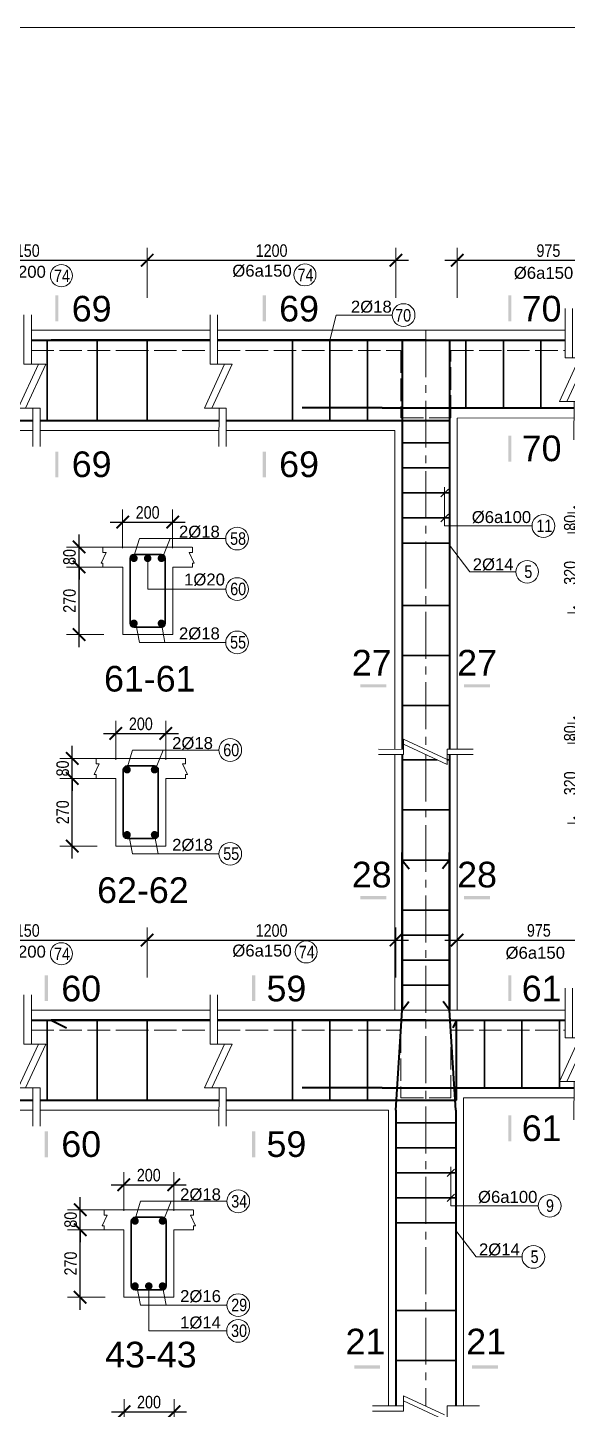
# Model space of a CAD drawing. Header units: inches. Extents: x 1604615 to 1925968, y -294302 to 52467.
# Drawn here: x 1654058 to 1662696, y -134507 to -112420 of the extents above; entities that cross this region are included whole.
import ezdxf

# ---------------------------------------------------------------- set-up
doc = ezdxf.new("R2010")
doc.units = ezdxf.units.IN
doc.header["$LTSCALE"] = 20
doc.header["$MEASUREMENT"] = 0
doc.linetypes.add('ACAD_ISO02W100', pattern=[15, 12, -3])
doc.linetypes.add('CENTER2', pattern=[1.125, 0.75, -0.125, 0.125, -0.125])
doc.layers.get('0').update_dxf_attribs({"lineweight": 13})
for name, color, linetype, lineweight in [('BORDER', 3, 'Continuous', 40), ('Duong bao', 4, 'Continuous', 30), ('net 0.2', 5, 'Continuous', 20), ('net dut', 7, 'Continuous', 9), ('truc', 16, 'CENTER2', 9)]:
    doc.layers.add(name, color=color, linetype=linetype, lineweight=lineweight)
doc.layers.add('TEXT', color=9, linetype='Continuous')
doc.styles.add('chu', font='VHELVCN.TTF')
doc.styles.add('thep', font='ARIAL.TTF')
doc.dimstyles.new('tl25', dxfattribs={"dimscale": 100, "dimtxt": 2, "dimasz": 2, "dimexe": 2, "dimexo": 3, "dimgap": 0.5, "dimtad": 1, "dimdec": 0, "dimlfac": 0.25, "dimdsep": 46, "dimtxsty": 'chu', "dimblk": 'ARCHTICK', "dimcen": 8, "dimdle": 2, "dimclrd": 1, "dimclre": 1, "dimclrt": 2, "dimadec": 0, "dimazin": 0, "dimtfac": 0.1, "dimtdec": 0, "dimtix": 1, "dimtmove": 2, "dimatfit": 3, "dimldrblk": 'ARCHTICK', "dimfxl": 6, "dimfxlon": 1, "dimtolj": 1, "dimlwe": -1, "dimarcsym": 0})

# ---------------------------------------------------------------- blocks, each defined once
blk = doc.blocks.new('_ArchTick')
at = {"color": 0, "linetype": 'ByBlock', "const_width": 0.15}
blk.add_lwpolyline([(-0.5, -0.5), (0.5, 0.5)], dxfattribs=at)
blk = doc.blocks.new('*D771')
at = {"color": 1}
for p, q in [((1652023, -127605), (1652023, -126805)), ((1655971, -127605), (1655971, -126805))]:
    blk.add_line(p, q, dxfattribs=at)
at = {"color": 1, "lineweight": -2}
blk.add_line((1651823, -127005), (1656171, -127005), dxfattribs=at)
at = {"layer": 'Defpoints', "color": 0}
for p in [(1655971, -127005), (1652023, -128286), (1655971, -129566)]:
    blk.add_point(p, dxfattribs=at)
at = {"color": 1, "lineweight": -2, "xscale": 200, "yscale": 200, "zscale": 200, "rotation": 180}
blk.add_blockref('_ArchTick', (1652023, -127005), dxfattribs=at)
at = {"color": 1, "lineweight": -2, "xscale": 200, "yscale": 200, "zscale": 200}
blk.add_blockref('_ArchTick', (1655971, -127005), dxfattribs=at)
at = {"color": 2, "insert": (1653997, -126853), "char_height": 200, "attachment_point": 5, "style": 'chu'}
blk.add_mtext('\\A1;2150', dxfattribs=at)
blk = doc.blocks.new('*D562')
at = {"color": 1}
for p, q in [((1655971, -127605), (1655971, -126805)), ((1659952, -127605), (1659952, -126805))]:
    blk.add_line(p, q, dxfattribs=at)
at = {"color": 1, "lineweight": -2}
blk.add_line((1655771, -127005), (1660152, -127005), dxfattribs=at)
at = {"layer": 'Defpoints', "color": 0}
for p in [(1659952, -127005), (1655971, -129966), (1659952, -130126)]:
    blk.add_point(p, dxfattribs=at)
at = {"color": 1, "lineweight": -2, "xscale": 200, "yscale": 200, "zscale": 200, "rotation": 180}
blk.add_blockref('_ArchTick', (1655971, -127005), dxfattribs=at)
at = {"color": 1, "lineweight": -2, "xscale": 200, "yscale": 200, "zscale": 200}
blk.add_blockref('_ArchTick', (1659952, -127005), dxfattribs=at)
at = {"color": 2, "insert": (1657962, -126853), "char_height": 200, "attachment_point": 5, "style": 'chu'}
blk.add_mtext('\\A1;1200', dxfattribs=at)
blk = doc.blocks.new('kk')
at = {"ltscale": 0.1}
for p, q in [((-71, 1140), (-71, 350)), ((49, 350), (49, 1140)), ((-162, -350), (162, 350)), ((-71, 350), (281, 350)), ((281, 350), (-44, -350)), ((162, 350), (49, 350)), ((73, -350), (-162, -350)), ((-44, -350), (189, -350)), ((71, -962), (73, -350)), ((189, -350), (189, -962))]:
    blk.add_line(p, q, dxfattribs=at)
blk = doc.blocks.new('*D563')
at = {"color": 1}
for p, q in [((1660932, -127605), (1660932, -126805)), ((1663546, -127605), (1663546, -126805))]:
    blk.add_line(p, q, dxfattribs=at)
at = {"color": 1, "lineweight": -2}
blk.add_line((1660732, -127005), (1663746, -127005), dxfattribs=at)
at = {"layer": 'Defpoints', "color": 0}
for p in [(1663546, -127005), (1660932, -128126), (1663546, -128446)]:
    blk.add_point(p, dxfattribs=at)
at = {"color": 1, "lineweight": -2, "xscale": 200, "yscale": 200, "zscale": 200, "rotation": 180}
blk.add_blockref('_ArchTick', (1660932, -127005), dxfattribs=at)
at = {"color": 1, "lineweight": -2, "xscale": 200, "yscale": 200, "zscale": 200}
blk.add_blockref('_ArchTick', (1663546, -127005), dxfattribs=at)
at = {"color": 2, "insert": (1662239, -126852), "char_height": 200, "attachment_point": 5, "style": 'chu'}
blk.add_mtext('\\A1;975', dxfattribs=at)
blk = doc.blocks.new('*D781')
at = {"color": 1}
for p, q in [((1652023, -116737), (1652023, -115937)), ((1655971, -116737), (1655971, -115937))]:
    blk.add_line(p, q, dxfattribs=at)
at = {"color": 1, "lineweight": -2}
blk.add_line((1651823, -116137), (1656171, -116137), dxfattribs=at)
at = {"layer": 'Defpoints', "color": 0}
for p in [(1655971, -116137), (1652023, -117418), (1655971, -118698)]:
    blk.add_point(p, dxfattribs=at)
at = {"color": 1, "lineweight": -2, "xscale": 200, "yscale": 200, "zscale": 200, "rotation": 180}
blk.add_blockref('_ArchTick', (1652023, -116137), dxfattribs=at)
at = {"color": 1, "lineweight": -2, "xscale": 200, "yscale": 200, "zscale": 200}
blk.add_blockref('_ArchTick', (1655971, -116137), dxfattribs=at)
at = {"color": 2, "insert": (1653997, -115985), "char_height": 200, "attachment_point": 5, "style": 'chu'}
blk.add_mtext('\\A1;2150', dxfattribs=at)
blk = doc.blocks.new('*D565')
at = {"color": 1}
for p, q in [((1655971, -116737), (1655971, -115937)), ((1659952, -116737), (1659952, -115937))]:
    blk.add_line(p, q, dxfattribs=at)
at = {"color": 1, "lineweight": -2}
blk.add_line((1655771, -116137), (1660152, -116137), dxfattribs=at)
at = {"layer": 'Defpoints', "color": 0}
for p in [(1659952, -116137), (1655971, -119098), (1659952, -119258)]:
    blk.add_point(p, dxfattribs=at)
at = {"color": 1, "lineweight": -2, "xscale": 200, "yscale": 200, "zscale": 200, "rotation": 180}
blk.add_blockref('_ArchTick', (1655971, -116137), dxfattribs=at)
at = {"color": 1, "lineweight": -2, "xscale": 200, "yscale": 200, "zscale": 200}
blk.add_blockref('_ArchTick', (1659952, -116137), dxfattribs=at)
at = {"color": 2, "insert": (1657962, -115985), "char_height": 200, "attachment_point": 5, "style": 'chu'}
blk.add_mtext('\\A1;1200', dxfattribs=at)
blk = doc.blocks.new('*D637')
at = {"color": 1}
for p, q in [((1655597, -131336), (1655597, -130717)), ((1656397, -131336), (1656397, -130717))]:
    blk.add_line(p, q, dxfattribs=at)
at = {"color": 1, "lineweight": -2}
blk.add_line((1655397, -130917), (1656597, -130917), dxfattribs=at)
at = {"layer": 'Defpoints', "color": 0}
for p in [(1656397, -130917), (1655597, -131636), (1656397, -131636)]:
    blk.add_point(p, dxfattribs=at)
at = {"color": 1, "lineweight": -2, "xscale": 200, "yscale": 200, "zscale": 200, "rotation": 180}
blk.add_blockref('_ArchTick', (1655597, -130917), dxfattribs=at)
at = {"color": 1, "lineweight": -2, "xscale": 200, "yscale": 200, "zscale": 200}
blk.add_blockref('_ArchTick', (1656397, -130917), dxfattribs=at)
at = {"color": 2, "insert": (1655997, -130764), "char_height": 200, "attachment_point": 5, "style": 'chu'}
blk.add_mtext('\\A1;200', dxfattribs=at)
blk = doc.blocks.new('*D638')
at = {"color": 1}
for p, q in [((1655297, -131636), (1654699, -131636)), ((1655297, -132716), (1654699, -132716))]:
    blk.add_line(p, q, dxfattribs=at)
at = {"color": 1, "lineweight": -2}
blk.add_line((1654899, -132916), (1654899, -131436), dxfattribs=at)
at = {"layer": 'Defpoints', "color": 0}
for p in [(1654899, -131636), (1655597, -131636), (1655597, -132716)]:
    blk.add_point(p, dxfattribs=at)
at = {"color": 1, "lineweight": -2, "xscale": 200, "yscale": 200, "zscale": 200}
for p, rotation in [((1654899, -131636), 90), ((1654899, -132716), 270)]:
    blk.add_blockref('_ArchTick', p, dxfattribs=dict(at, rotation=rotation))
at = {"color": 2, "insert": (1654747, -132176), "char_height": 200, "attachment_point": 5, "rotation": 90, "style": 'chu'}
blk.add_mtext('\\A1;270', dxfattribs=at)
blk = doc.blocks.new('*D639')
at = {"color": 1, "lineweight": -2}
for p, q in [((1654899, -131316), (1654899, -131116)), ((1654899, -131636), (1654899, -131316)), ((1654899, -131636), (1654899, -131836))]:
    blk.add_line(p, q, dxfattribs=at)
at = {"color": 1}
for p, q in [((1655297, -131316), (1654699, -131316)), ((1655297, -131636), (1654699, -131636))]:
    blk.add_line(p, q, dxfattribs=at)
at = {"layer": 'Defpoints', "color": 0}
for p in [(1654899, -131316), (1655597, -131316), (1655597, -131636)]:
    blk.add_point(p, dxfattribs=at)
at = {"color": 1, "lineweight": -2, "xscale": 200, "yscale": 200, "zscale": 200}
for p, rotation in [((1654899, -131316), 270), ((1654899, -131636), 90)]:
    blk.add_blockref('_ArchTick', p, dxfattribs=dict(at, rotation=rotation))
at = {"color": 2, "insert": (1654747, -131476), "char_height": 200, "attachment_point": 5, "rotation": 90, "style": 'chu'}
blk.add_mtext('\\A1;80', dxfattribs=at)
blk = doc.blocks.new('*D640')
at = {"color": 1}
for p, q in [((1655601, -134964), (1655601, -134344)), ((1656401, -134964), (1656401, -134344))]:
    blk.add_line(p, q, dxfattribs=at)
at = {"color": 1, "lineweight": -2}
blk.add_line((1655401, -134544), (1656601, -134544), dxfattribs=at)
at = {"layer": 'Defpoints', "color": 0}
for p in [(1656401, -134544), (1655601, -135264), (1656401, -135264)]:
    blk.add_point(p, dxfattribs=at)
at = {"color": 1, "lineweight": -2, "xscale": 200, "yscale": 200, "zscale": 200, "rotation": 180}
blk.add_blockref('_ArchTick', (1655601, -134544), dxfattribs=at)
at = {"color": 1, "lineweight": -2, "xscale": 200, "yscale": 200, "zscale": 200}
blk.add_blockref('_ArchTick', (1656401, -134544), dxfattribs=at)
at = {"color": 2, "insert": (1656001, -134392), "char_height": 200, "attachment_point": 5, "style": 'chu'}
blk.add_mtext('\\A1;200', dxfattribs=at)
blk = doc.blocks.new('*D688')
at = {"color": 1}
for p, q in [((1655579, -120742), (1655579, -120123)), ((1656379, -120742), (1656379, -120123))]:
    blk.add_line(p, q, dxfattribs=at)
at = {"color": 1, "lineweight": -2}
blk.add_line((1655379, -120323), (1656579, -120323), dxfattribs=at)
at = {"layer": 'Defpoints', "color": 0}
for p in [(1656379, -120323), (1655579, -121042), (1656379, -121042)]:
    blk.add_point(p, dxfattribs=at)
at = {"color": 1, "lineweight": -2, "xscale": 200, "yscale": 200, "zscale": 200, "rotation": 180}
blk.add_blockref('_ArchTick', (1655579, -120323), dxfattribs=at)
at = {"color": 1, "lineweight": -2, "xscale": 200, "yscale": 200, "zscale": 200}
blk.add_blockref('_ArchTick', (1656379, -120323), dxfattribs=at)
at = {"color": 2, "insert": (1655979, -120171), "char_height": 200, "attachment_point": 5, "style": 'chu'}
blk.add_mtext('\\A1;200', dxfattribs=at)
blk = doc.blocks.new('*D689')
at = {"color": 1, "lineweight": -2}
blk.add_line((1654882, -122322), (1654882, -120842), dxfattribs=at)
at = {"color": 1}
for p, q in [((1655279, -121042), (1654682, -121042)), ((1655279, -122122), (1654682, -122122))]:
    blk.add_line(p, q, dxfattribs=at)
at = {"layer": 'Defpoints', "color": 0}
for p in [(1654882, -121042), (1655579, -121042), (1655579, -122122)]:
    blk.add_point(p, dxfattribs=at)
at = {"color": 1, "lineweight": -2, "xscale": 200, "yscale": 200, "zscale": 200}
for p, rotation in [((1654882, -121042), 90), ((1654882, -122122), 270)]:
    blk.add_blockref('_ArchTick', p, dxfattribs=dict(at, rotation=rotation))
at = {"color": 2, "insert": (1654729, -121582), "char_height": 200, "attachment_point": 5, "rotation": 90, "style": 'chu'}
blk.add_mtext('\\A1;270', dxfattribs=at)
blk = doc.blocks.new('*D690')
at = {"color": 1, "lineweight": -2}
for p, q in [((1654882, -120722), (1654882, -120522)), ((1654882, -121042), (1654882, -120722)), ((1654882, -121042), (1654882, -121242))]:
    blk.add_line(p, q, dxfattribs=at)
at = {"color": 1}
for p, q in [((1655279, -120722), (1654682, -120722)), ((1655279, -121042), (1654682, -121042))]:
    blk.add_line(p, q, dxfattribs=at)
at = {"layer": 'Defpoints', "color": 0}
for p in [(1654882, -120722), (1655579, -120722), (1655579, -121042)]:
    blk.add_point(p, dxfattribs=at)
at = {"color": 1, "lineweight": -2, "xscale": 200, "yscale": 200, "zscale": 200}
for p, rotation in [((1654882, -120722), 270), ((1654882, -121042), 90)]:
    blk.add_blockref('_ArchTick', p, dxfattribs=dict(at, rotation=rotation))
at = {"color": 2, "insert": (1654729, -120882), "char_height": 200, "attachment_point": 5, "rotation": 90, "style": 'chu'}
blk.add_mtext('\\A1;80', dxfattribs=at)
blk = doc.blocks.new('*D692')
at = {"color": 1, "lineweight": -2}
blk.add_line((1662895, -121975), (1662895, -120295), dxfattribs=at)
at = {"color": 1}
for p, q in [((1663293, -120495), (1662695, -120495)), ((1663293, -121775), (1662695, -121775))]:
    blk.add_line(p, q, dxfattribs=at)
at = {"layer": 'Defpoints', "color": 0}
for p in [(1662895, -120495), (1663593, -120495), (1663593, -121775)]:
    blk.add_point(p, dxfattribs=at)
at = {"color": 1, "lineweight": -2, "xscale": 200, "yscale": 200, "zscale": 200}
for p, rotation in [((1662895, -120495), 90), ((1662895, -121775), 270)]:
    blk.add_blockref('_ArchTick', p, dxfattribs=dict(at, rotation=rotation))
at = {"color": 2, "insert": (1662743, -121135), "char_height": 200, "attachment_point": 5, "rotation": 90, "style": 'chu'}
blk.add_mtext('\\A1;320', dxfattribs=at)
blk = doc.blocks.new('*D693')
at = {"color": 1, "lineweight": -2}
for p, q in [((1662895, -120175), (1662895, -119975)), ((1662895, -120495), (1662895, -120175)), ((1662895, -120495), (1662895, -120695))]:
    blk.add_line(p, q, dxfattribs=at)
at = {"color": 1}
for p, q in [((1663293, -120175), (1662695, -120175)), ((1663293, -120495), (1662695, -120495))]:
    blk.add_line(p, q, dxfattribs=at)
at = {"layer": 'Defpoints', "color": 0}
for p in [(1662895, -120175), (1663593, -120175), (1663593, -120495)]:
    blk.add_point(p, dxfattribs=at)
at = {"color": 1, "lineweight": -2, "xscale": 200, "yscale": 200, "zscale": 200}
for p, rotation in [((1662895, -120175), 270), ((1662895, -120495), 90)]:
    blk.add_blockref('_ArchTick', p, dxfattribs=dict(at, rotation=rotation))
at = {"color": 2, "insert": (1662743, -120335), "char_height": 200, "attachment_point": 5, "rotation": 90, "style": 'chu'}
blk.add_mtext('\\A1;80', dxfattribs=at)
blk = doc.blocks.new('*D830')
at = {"color": 1}
for p, q in [((1660932, -116737), (1660932, -115937)), ((1663851, -116737), (1663851, -115937))]:
    blk.add_line(p, q, dxfattribs=at)
at = {"color": 1, "lineweight": -2}
blk.add_line((1660732, -116137), (1664051, -116137), dxfattribs=at)
at = {"layer": 'Defpoints', "color": 0}
for p in [(1663851, -116137), (1660932, -118660), (1663851, -118658)]:
    blk.add_point(p, dxfattribs=at)
at = {"color": 1, "lineweight": -2, "xscale": 200, "yscale": 200, "zscale": 200, "rotation": 180}
blk.add_blockref('_ArchTick', (1660932, -116137), dxfattribs=at)
at = {"color": 1, "lineweight": -2, "xscale": 200, "yscale": 200, "zscale": 200}
blk.add_blockref('_ArchTick', (1663851, -116137), dxfattribs=at)
at = {"color": 2, "insert": (1662392, -115985), "char_height": 200, "attachment_point": 5, "style": 'chu'}
blk.add_mtext('\\A1;975', dxfattribs=at)
blk = doc.blocks.new('*D721')
at = {"color": 1}
for p, q in [((1655470, -124122), (1655470, -123502)), ((1656270, -124122), (1656270, -123502))]:
    blk.add_line(p, q, dxfattribs=at)
at = {"color": 1, "lineweight": -2}
blk.add_line((1655270, -123702), (1656470, -123702), dxfattribs=at)
at = {"layer": 'Defpoints', "color": 0}
for p in [(1656270, -123702), (1655470, -124422), (1656270, -124422)]:
    blk.add_point(p, dxfattribs=at)
at = {"color": 1, "lineweight": -2, "xscale": 200, "yscale": 200, "zscale": 200, "rotation": 180}
blk.add_blockref('_ArchTick', (1655470, -123702), dxfattribs=at)
at = {"color": 1, "lineweight": -2, "xscale": 200, "yscale": 200, "zscale": 200}
blk.add_blockref('_ArchTick', (1656270, -123702), dxfattribs=at)
at = {"color": 2, "insert": (1655870, -123550), "char_height": 200, "attachment_point": 5, "style": 'chu'}
blk.add_mtext('\\A1;200', dxfattribs=at)
blk = doc.blocks.new('*D722')
at = {"color": 1, "lineweight": -2}
blk.add_line((1654772, -125702), (1654772, -124222), dxfattribs=at)
at = {"color": 1}
for p, q in [((1655170, -124422), (1654572, -124422)), ((1655170, -125502), (1654572, -125502))]:
    blk.add_line(p, q, dxfattribs=at)
at = {"layer": 'Defpoints', "color": 0}
for p in [(1654772, -124422), (1655470, -124422), (1655470, -125502)]:
    blk.add_point(p, dxfattribs=at)
at = {"color": 1, "lineweight": -2, "xscale": 200, "yscale": 200, "zscale": 200}
for p, rotation in [((1654772, -124422), 90), ((1654772, -125502), 270)]:
    blk.add_blockref('_ArchTick', p, dxfattribs=dict(at, rotation=rotation))
at = {"color": 2, "insert": (1654620, -124962), "char_height": 200, "attachment_point": 5, "rotation": 90, "style": 'chu'}
blk.add_mtext('\\A1;270', dxfattribs=at)
blk = doc.blocks.new('*D723')
at = {"color": 1, "lineweight": -2}
for p, q in [((1654772, -124102), (1654772, -123902)), ((1654772, -124422), (1654772, -124102)), ((1654772, -124422), (1654772, -124622))]:
    blk.add_line(p, q, dxfattribs=at)
at = {"color": 1}
for p, q in [((1655170, -124102), (1654572, -124102)), ((1655170, -124422), (1654572, -124422))]:
    blk.add_line(p, q, dxfattribs=at)
at = {"layer": 'Defpoints', "color": 0}
for p in [(1654772, -124102), (1655470, -124102), (1655470, -124422)]:
    blk.add_point(p, dxfattribs=at)
at = {"color": 1, "lineweight": -2, "xscale": 200, "yscale": 200, "zscale": 200}
for p, rotation in [((1654772, -124102), 270), ((1654772, -124422), 90)]:
    blk.add_blockref('_ArchTick', p, dxfattribs=dict(at, rotation=rotation))
at = {"color": 2, "insert": (1654620, -124262), "char_height": 200, "attachment_point": 5, "rotation": 90, "style": 'chu'}
blk.add_mtext('\\A1;80', dxfattribs=at)
blk = doc.blocks.new('*D728')
at = {"color": 1, "lineweight": -2}
blk.add_line((1662895, -125339), (1662895, -123659), dxfattribs=at)
at = {"color": 1}
for p, q in [((1663293, -123859), (1662695, -123859)), ((1663293, -125139), (1662695, -125139))]:
    blk.add_line(p, q, dxfattribs=at)
at = {"layer": 'Defpoints', "color": 0}
for p in [(1662895, -123859), (1663593, -123859), (1663593, -125139)]:
    blk.add_point(p, dxfattribs=at)
at = {"color": 1, "lineweight": -2, "xscale": 200, "yscale": 200, "zscale": 200}
for p, rotation in [((1662895, -123859), 90), ((1662895, -125139), 270)]:
    blk.add_blockref('_ArchTick', p, dxfattribs=dict(at, rotation=rotation))
at = {"color": 2, "insert": (1662743, -124499), "char_height": 200, "attachment_point": 5, "rotation": 90, "style": 'chu'}
blk.add_mtext('\\A1;320', dxfattribs=at)
blk = doc.blocks.new('*D729')
at = {"color": 1, "lineweight": -2}
for p, q in [((1662895, -123539), (1662895, -123339)), ((1662895, -123859), (1662895, -123539)), ((1662895, -123859), (1662895, -124059))]:
    blk.add_line(p, q, dxfattribs=at)
at = {"color": 1}
for p, q in [((1663293, -123539), (1662695, -123539)), ((1663293, -123859), (1662695, -123859))]:
    blk.add_line(p, q, dxfattribs=at)
at = {"layer": 'Defpoints', "color": 0}
for p in [(1662895, -123539), (1663593, -123539), (1663593, -123859)]:
    blk.add_point(p, dxfattribs=at)
at = {"color": 1, "lineweight": -2, "xscale": 200, "yscale": 200, "zscale": 200}
for p, rotation in [((1662895, -123539), 270), ((1662895, -123859), 90)]:
    blk.add_blockref('_ArchTick', p, dxfattribs=dict(at, rotation=rotation))
at = {"color": 2, "insert": (1662743, -123699), "char_height": 200, "attachment_point": 5, "rotation": 90, "style": 'chu'}
blk.add_mtext('\\A1;80', dxfattribs=at)

msp = doc.modelspace()

# ---------------------------------------------------------------- linework, layer by layer
for p, q in [((1658895.1, -117418), (1658996, -117016.5)), ((1658996, -117016.5), (1659893.1, -117016.5)), ((1660671.7, -119918.2), (1660791.4, -119797.7)), ((1660671.7, -120318.2), (1660791.4, -120197.7)), ((1655579.5, -120722.2), (1655267.1, -120722.2)), ((1656379.5, -120722.2), (1655579.5, -120722.2)), ((1656379.5, -120722.2), (1656691.9, -120722.2)), ((1655979.5, -120902.2), (1655979.5, -121394.7)), ((1655579.5, -121042.2), (1655263.5, -121042.2)), ((1655579.5, -121042.2), (1655579.5, -122122.2)), ((1656379.5, -122122.2), (1656379.5, -121042.2)), ((1656379.5, -121042.2), (1656695.5, -121042.2)), ((1655979.5, -121394.7), (1657227.5, -121394.7)), ((1655579.5, -122122.2), (1656379.5, -122122.2)), ((1655469.6, -124101.7), (1655157.2, -124101.7)), ((1656269.6, -124101.7), (1655469.6, -124101.7)), ((1656269.6, -124101.7), (1656582, -124101.7)), ((1655469.6, -124421.7), (1655153.6, -124421.7)), ((1655469.6, -124421.7), (1655469.6, -125501.7)), ((1656269.6, -125501.7), (1656269.6, -124421.7)), ((1656269.6, -124421.7), (1656585.6, -124421.7)), ((1655469.6, -125501.7), (1656269.6, -125501.7)), ((1660771.7, -130786), (1660891.4, -130665.4)), ((1660771.7, -131186), (1660891.4, -131065.4)), ((1655597.3, -131315.8), (1655284.9, -131315.8)), ((1656397.3, -131315.8), (1655597.3, -131315.8)), ((1656397.3, -131315.8), (1656709.7, -131315.8)), ((1655597.3, -131635.8), (1655281.3, -131635.8)), ((1655597.3, -131635.8), (1655597.3, -132715.8)), ((1656397.3, -132715.8), (1656397.3, -131635.8)), ((1656397.3, -131635.8), (1656713.3, -131635.8)), ((1655597.3, -132715.8), (1656397.3, -132715.8)), ((1655997.3, -132535.8), (1655997.3, -133252.6)), ((1655997.3, -133252.6), (1657244.3, -133252.6))]:
    msp.add_line(p, q)
at = {"ltscale": 0.1}
for p, q in [((1659631.9, -117258), (1661231.9, -117258)), ((1660931.9, -118659.9), (1662801.5, -118658.5)), ((1660931.9, -118659.9), (1660931.9, -123955.3)), ((1651418.4, -118858), (1654140.1, -118858.5)), ((1654258, -118858), (1657119.5, -118858)), ((1657237.4, -118858), (1659931.9, -118858)), ((1659931.9, -118858), (1659931.9, -123955.3)), ((1659931.9, -124037.9), (1659931.9, -128125.7)), ((1660931.9, -124037.9), (1660931.9, -128125.7)), ((1659631.9, -128125.7), (1661231.9, -128125.7)), ((1659831.9, -128125.7), (1661031.9, -128125.7)), ((1661031.9, -129525.7), (1661031.9, -134451.7)), ((1661031.9, -129525.7), (1662801.5, -129526.2)), ((1651418.4, -129725.7), (1654140.1, -129726.2)), ((1654258, -129725.7), (1657119.5, -129725.7)), ((1657237.4, -129725.7), (1659831.9, -129725.7)), ((1659831.9, -129725.7), (1659831.9, -134451.7))]:
    msp.add_line(p, q, dxfattribs=at)
msp.add_lwpolyline([(1641421, -112419.5), (1676538.2, -112419.5), (1676538.2, -159284.5), (1641421, -159284.5)], close=True)
for points in [[(1654118, -117258), (1656977.4, -117258)], [(1657097.4, -117258), (1659631.9, -117258)], [(1661231.9, -117258), (1662659, -117258)], [(1659674.5, -123954.9), (1660071.7, -123956.2), (1660071.7, -123791.7), (1660773.2, -124117.1), (1660773.2, -124037.9), (1661189.2, -124037.9)], [(1661189.2, -123953.9), (1660773.2, -123953.9), (1660773.2, -124200.1), (1660071.7, -123874.6), (1660071.7, -124037.9), (1659674.5, -124037.9)], [(1654118, -128125.7), (1656977.4, -128125.7)], [(1657097.4, -128125.7), (1659631.9, -128125.7)], [(1661231.9, -128125.7), (1662659, -128125.7)], [(1659574.5, -134450.9), (1660071.7, -134452.6), (1660071.7, -134288), (1660730, -134593.4)], [(1661289.2, -134450.2), (1660773.2, -134450.2), (1660773.2, -134696.4), (1660071.7, -134371), (1660071.7, -134534.2), (1659574.5, -134534.2)]]:
    msp.add_lwpolyline(points, dxfattribs=at)
for points in [[(1660731.5, -119763.6), (1660731.5, -120385.4), (1662129.8, -120385.4)], [(1655759.5, -120872.2), (1655848.2, -120587.4), (1657228.4, -120587.4)], [(1656199.5, -120932.2), (1656337.5, -120587.4)], [(1655263.5, -120722.2), (1655263.5, -120810.9), (1655314.4, -120810.9), (1655233.6, -120979.3), (1655263.5, -120979.3), (1655263.5, -121042.2)], [(1656695.5, -120722.2), (1656695.5, -120810.9), (1656644.6, -120810.9), (1656725.3, -120979.3), (1656695.5, -120979.3), (1656695.5, -121042.2)], [(1660811.9, -120694.4), (1661134, -121118.9), (1661870.3, -121118.9)], [(1655789.5, -121942.2), (1655848.2, -122247.3), (1657228.4, -122247.3)], [(1656199.5, -121942.2), (1656255.2, -122247.3)], [(1655153.6, -124101.7), (1655153.6, -124190.4), (1655204.4, -124190.4), (1655123.7, -124358.8), (1655153.6, -124358.8), (1655153.6, -124421.7)], [(1655649.6, -124251.7), (1655738.3, -123966.9), (1657118.5, -123966.9)], [(1656089.6, -124311.7), (1656227.6, -123966.9)], [(1656585.6, -124101.7), (1656585.6, -124190.4), (1656534.7, -124190.4), (1656615.4, -124358.8), (1656585.6, -124358.8), (1656585.6, -124421.7)], [(1655679.6, -125321.7), (1655738.3, -125626.8), (1657118.5, -125626.8)], [(1656089.6, -125321.7), (1656145.3, -125626.8)], [(1660831.5, -130631.3), (1660831.5, -131253.2), (1662229.8, -131253.2)], [(1655777.3, -131465.8), (1655866, -131181), (1657246.2, -131181)], [(1656217.3, -131525.8), (1656355.3, -131181)], [(1655281.3, -131315.8), (1655281.3, -131404.5), (1655332.2, -131404.5), (1655251.5, -131572.9), (1655281.3, -131572.9), (1655281.3, -131635.8)], [(1656713.3, -131315.8), (1656713.3, -131404.5), (1656662.4, -131404.5), (1656743.2, -131572.9), (1656713.3, -131572.9), (1656713.3, -131635.8)], [(1660911.9, -131645.6), (1661234, -132070.1), (1661970.3, -132070.1)], [(1655807.3, -132535.8), (1655866, -132841), (1657246.2, -132841)], [(1656217.3, -132535.8), (1656273.1, -132841)]]:
    msp.add_lwpolyline(points)
at = {"const_width": 60}
for points in [[(1655729.5, -120902.2, -1), (1655789.5, -120902.2, -1)], [(1655949.5, -120902.2, -1), (1656009.5, -120902.2, -1)], [(1656229.5, -120902.2, 1), (1656169.5, -120902.2, 1)], [(1655729.5, -121942.2, 1), (1655789.5, -121942.2, 1)], [(1656229.5, -121942.2, -1), (1656169.5, -121942.2, -1)], [(1655619.6, -124281.7, -1), (1655679.6, -124281.7, -1)], [(1656119.6, -124281.7, 1), (1656059.6, -124281.7, 1)], [(1655619.6, -125321.7, 1), (1655679.6, -125321.7, 1)], [(1656119.6, -125321.7, -1), (1656059.6, -125321.7, -1)], [(1655747.3, -131495.8, -1), (1655807.3, -131495.8, -1)], [(1656247.3, -131495.8, 1), (1656187.3, -131495.8, 1)], [(1655747.3, -132535.8, 1), (1655807.3, -132535.8, 1)], [(1655967.3, -132535.8, 1), (1656027.3, -132535.8, 1)], [(1656247.3, -132535.8, -1), (1656187.3, -132535.8, -1)]]:
    msp.add_lwpolyline(points, format="xyb", close=True, dxfattribs=at)
for centre, radius in [((1654598.5, -116384.4), 176.4), ((1658495.5, -116371.4), 176.4), ((1660075, -117014.5), 181.9), ((1662311.7, -120385.4), 181.9), ((1657410.3, -120587.4), 181.9), ((1662052.2, -121118.9), 181.9), ((1657411.7, -121394.7), 181.9), ((1657410.3, -122247.3), 181.9), ((1657300.4, -123966.9), 181.9), ((1657300.4, -125626.8), 181.9), ((1654598.5, -127223.9), 176.4), ((1658516, -127194.9), 176.4), ((1657428.1, -131181), 181.9), ((1662411.7, -131253.2), 181.9), ((1662152.2, -132070.1), 181.9), ((1657428.1, -132841), 181.9), ((1657426.2, -133252.6), 181.9)]:
    msp.add_circle(centre, radius)
for points in [[(1654551.1, -116699.6), (1654501.1, -116699.6), (1654551.1, -117113.9), (1654501.1, -117113.9)], [(1657870.2, -116699.6), (1657820.2, -116699.6), (1657870.2, -117113.9), (1657820.2, -117113.9)], [(1661800.6, -116699.6), (1661750.6, -116699.6), (1661800.6, -117113.9), (1661750.6, -117113.9)], [(1661800.6, -118941), (1661750.6, -118941), (1661800.6, -119355.3), (1661750.6, -119355.3)], [(1654551.1, -119195.2), (1654501.1, -119195.2), (1654551.1, -119609.5), (1654501.1, -119609.5)], [(1657870.2, -119195.2), (1657820.2, -119195.2), (1657870.2, -119609.5), (1657820.2, -119609.5)], [(1659798.7, -122966.3), (1659798.7, -122916.3), (1659384.4, -122966.3), (1659384.4, -122916.3)], [(1661456.2, -122966.3), (1661456.2, -122916.3), (1661041.9, -122966.3), (1661041.9, -122916.3)], [(1659798.7, -126353), (1659798.7, -126303), (1659384.4, -126353), (1659384.4, -126303)], [(1661456.2, -126353), (1661456.2, -126303), (1661041.9, -126353), (1661041.9, -126303)], [(1654383.4, -127567.3), (1654333.4, -127567.3), (1654383.4, -127981.6), (1654333.4, -127981.6)], [(1657700.8, -127567.3), (1657650.8, -127567.3), (1657700.8, -127981.6), (1657650.8, -127981.6)], [(1661800.6, -127567.3), (1661750.6, -127567.3), (1661800.6, -127981.6), (1661750.6, -127981.6)], [(1661800.6, -129808.7), (1661750.6, -129808.7), (1661800.6, -130223), (1661750.6, -130223)], [(1654383.4, -130062.9), (1654333.4, -130062.9), (1654383.4, -130477.3), (1654333.4, -130477.3)], [(1657700.8, -130062.9), (1657650.8, -130062.9), (1657700.8, -130477.3), (1657650.8, -130477.3)], [(1659698.7, -133854.7), (1659698.7, -133804.7), (1659284.4, -133854.7), (1659284.4, -133804.7)], [(1661583.8, -133854.7), (1661583.8, -133804.7), (1661169.5, -133854.7), (1661169.5, -133804.7)]]:
    msp.add_trace(points)
at = {"layer": 'BORDER', "ltscale": 0.1}
for p, q in [((1654118, -117418), (1656977.4, -117418)), ((1656977.4, -117418), (1654432.9, -117418)), ((1657097.4, -117418), (1662659, -117418)), ((1660051.9, -117418), (1660051.9, -123955.3)), ((1660811.9, -117418), (1660811.9, -123955.3)), ((1659731.5, -118498), (1658451.5, -118498)), ((1659731.5, -118498), (1662802.1, -118498.5)), ((1651418.4, -118698), (1654140.7, -118698.5)), ((1654258, -118698), (1657120.1, -118698)), ((1657237.4, -118698), (1660811.9, -118698)), ((1660051.9, -124037.9), (1660051.9, -128125.7)), ((1660811.9, -124037.9), (1660811.9, -128125.7)), ((1660051.9, -128125.7), (1660051.9, -125605.7)), ((1660811.9, -128125.7), (1660811.9, -125605.7)), ((1660051.9, -125725.7), (1660166.1, -125867.5)), ((1660811.9, -125725.7), (1660697.7, -125867.5)), ((1654118, -128285.7), (1656977.4, -128285.7)), ((1656977.4, -128285.7), (1654432.9, -128285.7)), ((1654432.9, -128285.7), (1654682.1, -128410.3)), ((1657097.4, -128285.7), (1662659, -128285.7)), ((1659951.9, -129725.7), (1660051.9, -128125.7)), ((1660911.9, -129725.7), (1660811.9, -128125.7)), ((1660920, -128285.7), (1660862, -128410.3)), ((1660920, -129565.7), (1660920, -128285.7)), ((1659731.5, -129365.7), (1658451.5, -129365.7)), ((1659731.5, -129365.7), (1662802.1, -129366.2)), ((1651418.4, -129565.7), (1654140.7, -129566.2)), ((1654258, -129565.7), (1657120.1, -129565.7)), ((1657237.4, -129565.7), (1660920, -129565.7)), ((1659951.9, -129725.7), (1659951.9, -134451.7)), ((1660911.9, -129725.7), (1660911.9, -134451.7))]:
    msp.add_line(p, q, dxfattribs=at)
for points in [[(1660432.9, -117418), (1657097.4, -117418)], [(1660432.9, -117418), (1662659, -117418)], [(1660051.9, -128125.7), (1660156.7, -127984.6)], [(1660811.9, -128125.7), (1660707, -127984.6)], [(1660432.9, -128285.7), (1657097.4, -128285.7)], [(1660432.9, -128285.7), (1662659, -128285.7)]]:
    msp.add_lwpolyline(points, dxfattribs=at)
at = {"layer": 'Duong bao', "ltscale": 0.1}
for p, q in [((1654371.5, -118698), (1654371.5, -117418)), ((1655171.5, -118698), (1655171.5, -117418)), ((1655971.5, -118698), (1655971.5, -117418)), ((1658296.9, -118698), (1658296.9, -117418)), ((1658896.9, -118698), (1658896.9, -117418)), ((1659496.9, -118698), (1659496.9, -117418)), ((1661071.6, -118498.2), (1661071.6, -117418.2)), ((1661671.6, -118498.2), (1661671.6, -117418.2)), ((1662271.6, -118498.2), (1662271.6, -117418.2)), ((1660051.9, -119058), (1660811.9, -119058)), ((1660051.9, -119458), (1660811.9, -119458)), ((1660051.9, -119858), (1660811.9, -119858)), ((1660051.9, -120258), (1660811.9, -120258)), ((1660051.9, -120658), (1660811.9, -120658)), ((1660051.9, -121658), (1660811.9, -121658)), ((1660051.9, -122458), (1660811.9, -122458)), ((1660051.9, -123258), (1660811.9, -123258)), ((1660051.9, -124125.7), (1660612.9, -124125.7)), ((1660773.2, -124125.7), (1660811.9, -124125.7)), ((1660051.9, -124925.7), (1660811.9, -124925.7)), ((1660051.9, -125725.7), (1660811.9, -125725.7)), ((1660051.9, -126525.7), (1660811.9, -126525.7)), ((1660051.9, -126925.7), (1660811.9, -126925.7)), ((1660051.9, -127325.7), (1660811.9, -127325.7)), ((1660051.9, -127725.7), (1660811.9, -127725.7)), ((1654371.5, -129565.7), (1654371.5, -128285.7)), ((1655171.5, -129565.7), (1655171.5, -128285.7)), ((1655971.5, -129565.7), (1655971.5, -128285.7)), ((1658296.9, -129565.7), (1658296.9, -128285.7)), ((1658896.9, -129565.7), (1658896.9, -128285.7)), ((1659496.9, -129565.7), (1659496.9, -128285.7)), ((1661369.2, -129365.7), (1661369.2, -128285.7)), ((1661969.2, -129365.7), (1661969.2, -128285.7)), ((1662569.2, -129365.7), (1662569.2, -128285.7)), ((1659951.9, -129925.7), (1660911.9, -129925.7)), ((1659951.9, -130325.7), (1660911.9, -130325.7)), ((1659951.9, -130725.7), (1660911.9, -130725.7)), ((1659951.9, -131125.7), (1660911.9, -131125.7)), ((1659951.9, -131525.7), (1660911.9, -131525.7)), ((1659951.9, -132925.7), (1660911.9, -132925.7)), ((1659951.9, -133725.7), (1660911.9, -133725.7))]:
    msp.add_line(p, q, dxfattribs=at)
at = {"layer": 'Duong bao'}
for p, q in [((1655699.5, -120902.2), (1655699.5, -121942.2)), ((1656199.5, -120842.2), (1655759.5, -120842.2)), ((1656259.5, -121942.2), (1656259.5, -120902.2)), ((1655759.5, -122002.2), (1656199.5, -122002.2)), ((1655589.6, -124281.7), (1655589.6, -125321.7)), ((1656089.6, -124221.7), (1655649.6, -124221.7)), ((1656149.6, -125321.7), (1656149.6, -124281.7)), ((1655649.6, -125381.7), (1656089.6, -125381.7)), ((1655717.3, -131495.8), (1655717.3, -132535.8)), ((1656217.3, -131435.8), (1655777.3, -131435.8)), ((1656277.3, -132535.8), (1656277.3, -131495.8)), ((1655777.3, -132595.8), (1656217.3, -132595.8))]:
    msp.add_line(p, q, dxfattribs=at)
for centre, start, end in [((1655759.5, -120902.2), 90, 180), ((1656199.5, -120902.2), 0, 90), ((1655759.5, -121942.2), 180, 270), ((1656199.5, -121942.2), 270, 0), ((1655649.6, -124281.7), 90, 180), ((1656089.6, -124281.7), 0, 90), ((1655649.6, -125321.7), 180, 270), ((1656089.6, -125321.7), 270, 0), ((1655777.3, -131495.8), 90, 180), ((1656217.3, -131495.8), 0, 90), ((1655777.3, -132535.8), 180, 270), ((1656217.3, -132535.8), 270, 0)]:
    msp.add_arc(centre, 60, start, end, dxfattribs=at)
at = {"layer": 'net dut', "linetype": 'ACAD_ISO02W100', "ltscale": 1.5}
for p, q in [((1654118, -117578), (1655631.9, -117578)), ((1655631.9, -117578), (1656977.4, -117578)), ((1657097.4, -117578), (1660031.9, -117578)), ((1660031.9, -117578), (1660031.9, -118657.1)), ((1660831.9, -117578), (1662659, -117578)), ((1660831.9, -118657.1), (1660831.9, -117578)), ((1660031.9, -118657.1), (1660831.9, -118657.1)), ((1654118, -128445.7), (1655631.9, -128445.7)), ((1655631.9, -128445.7), (1656977.4, -128445.7)), ((1657097.4, -128445.7), (1660031.9, -128445.7)), ((1660031.9, -128445.7), (1660031.9, -129524.8)), ((1660831.9, -128445.7), (1662659, -128445.7)), ((1660831.9, -129524.8), (1660831.9, -128445.7)), ((1660031.9, -129524.8), (1660831.9, -129524.8))]:
    msp.add_line(p, q, dxfattribs=at)
at = {"layer": 'truc', "linetype": 'CENTER2', "ltscale": 50}
for points in [[(1660431.9, -117258), (1660431.9, -123955.3)], [(1660431.9, -124041.7), (1660431.9, -134451.7)]]:
    msp.add_lwpolyline(points, dxfattribs=at)

# ---------------------------------------------------------------- block references
for p in [(1654068.7, -118151.5), (1657048.1, -118151.5), (1662729.8, -118048.5), (1654068.7, -129019.3), (1657048.1, -129019.3), (1662729.8, -128916.2)]:
    msp.add_blockref('kk', p)

# ---------------------------------------------------------------- texts
at = {"layer": 'net 0.2', "style": 'chu'}
msp.add_text('70', height=200, dxfattribs=at).set_placement((1659940.2, -117118.5))
at = {"layer": 'net 0.2', "char_height": 200, "width": 363.074, "style": 'chu'}
for s, insert, attachment_point in [('74', (1654480.7, -116286.4), 1), ('74', (1658377.7, -116273.4), 1), ('11', (1662200.1, -120282.8), 1), ('58', (1657298.7, -120690), 7), ('5', (1662006.9, -121016.2), 1), ('60', (1657300.1, -121292.1), 1), ('55', (1657298.7, -122144.7), 1), ('60', (1657188.8, -124069.6), 7), ('55', (1657188.8, -125524.2), 1), ('74', (1654480.7, -127125.9), 1), ('74', (1658398.2, -127096.9), 1), ('34', (1657316.5, -131283.7), 7), ('9', (1662353, -131150.5), 1), ('5', (1662106.9, -131967.4), 1), ('29', (1657316.5, -132738.3), 1), ('30', (1657314.6, -133150), 1)]:
    msp.add_mtext(s, dxfattribs=dict(at, insert=insert, attachment_point=attachment_point))
at = {"layer": 'TEXT', "style": 'thep'}
for s, height, p in [('%%C6a200', 191.25, (1653399.2, -116417.8)), ('%%C6a150', 191.25, (1657333.9, -116400.5)), ('%%C6a150', 191.25, (1661838.4, -116435.7)), ('69', 409.93, (1654764.8, -117117)), ('69', 409.93, (1658083.8, -117117)), ('2%%C18', 191.25, (1659231.8, -116975.6)), ('70', 409.93, (1661965, -117117)), ('70', 409.93, (1661965, -119349.8)), ('69', 409.93, (1654764.8, -119604.1)), ('69', 409.93, (1658083.8, -119604.1)), ('%%C6a100', 191.25, (1661165.2, -120338.6)), ('2%%C18', 191.25, (1656480.2, -120572.1)), ('2%%C14', 191.25, (1661180.7, -121094.4)), ('1%%C20', 191.25, (1656561.9, -121336.9)), ('2%%C18', 191.25, (1656480.2, -122198.4)), ('27', 409.93, (1659246.2, -122776.4)), ('27', 409.93, (1660932.3, -122776.4)), ('61-61', 409.93, (1655281, -123032.4)), ('2%%C18', 191.25, (1656370.3, -123951.6)), ('2%%C18', 191.25, (1656370.3, -125578)), ('28', 409.93, (1659246.2, -126163.1)), ('28', 409.93, (1660932.3, -126163.1)), ('62-62', 409.93, (1655171.1, -126411.9)), ('%%C6a200', 191.25, (1653399.2, -127285.5)), ('%%C6a150', 191.25, (1657333.9, -127268.3)), ('%%C6a150', 191.25, (1661706.6, -127303.5)), ('60', 409.93, (1654597.1, -127984.7)), ('59', 409.93, (1657881.1, -127984.7)), ('61', 409.93, (1661965, -127984.7)), ('61', 409.93, (1661965, -130217.6)), ('60', 409.93, (1654597.1, -130471.8)), ('59', 409.93, (1657881.1, -130471.8)), ('2%%C18', 191.25, (1656498.1, -131165.7)), ('%%C6a100', 191.25, (1661265.2, -131206.3)), ('2%%C14', 191.25, (1661280.7, -132045.6)), ('2%%C16', 191.25, (1656498.1, -132792.1)), ('1%%C14', 191.25, (1656498.1, -133213.2)), ('21', 409.93, (1659146.2, -133628.1)), ('21', 409.93, (1661077, -133628.1)), ('43-43', 409.93, (1655298.8, -133836.2))]:
    msp.add_text(s, height=height, dxfattribs=at).set_placement(p)

# ---------------------------------------------------------------- dimensions: what is measured, and where the dimension line sits
for base, p1, p2, text, picture, middle in [((1655971.5, -116137.3), (1652023.4, -117418), (1655971.5, -118698), '2150', '*D781', (1653997.4, -115985.1)), ((1659951.9, -116137.3), (1655971.5, -119098), (1659951.9, -119258), '1200', '*D565', (1657961.7, -115985.1)), ((1663851.2, -116136.9), (1660931.9, -118659.9), (1663851.2, -118658.1), '975', '*D830', (1662391.6, -115984.8)), ((1655971.5, -127005), (1652023.4, -128285.7), (1655971.5, -129565.7), '2150', '*D771', (1653997.4, -126852.9)), ((1659951.9, -127005), (1655971.5, -129965.7), (1659951.9, -130125.7), '1200', '*D562', (1657961.7, -126852.9)), ((1663545.9, -127004.5), (1660931.9, -128125.7), (1663545.9, -128445.7), '975', '*D563', (1662238.9, -126852.4))]:
    dim = msp.add_linear_dim(base=base, p1=p1, p2=p2, text=text, dimstyle='tl25')
    dim.commit()
    dim.dimension.update_dxf_attribs({"geometry": picture, "text_midpoint": middle})
for base, p1, p2, picture, middle in [((1656379.5, -120322.9), (1655579.5, -121042.2), (1656379.5, -121042.2), '*D688', (1655979.5, -120170.7)), ((1656269.6, -123702.4), (1655469.6, -124421.7), (1656269.6, -124421.7), '*D721', (1655869.6, -123550.3)), ((1656397.3, -130916.5), (1655597.3, -131635.8), (1656397.3, -131635.8), '*D637', (1655997.3, -130764.4)), ((1656401, -134544.3), (1655601, -135263.6), (1656401, -135263.6), '*D640', (1656001, -134392.2))]:
    dim = msp.add_linear_dim(base=base, p1=p1, p2=p2, dimstyle='tl25')
    dim.commit()
    dim.dimension.update_dxf_attribs({"geometry": picture, "text_midpoint": middle})
for base, p1, p2, picture, middle in [((1662894.8, -120174.8), (1663592.7, -120494.8), (1663592.7, -120174.8), '*D693', (1662742.7, -120334.8)), ((1662894.8, -120494.8), (1663592.7, -121774.8), (1663592.7, -120494.8), '*D692', (1662742.7, -121134.8)), ((1654881.6, -120722.2), (1655579.5, -121042.2), (1655579.5, -120722.2), '*D690', (1654729.4, -120882.2)), ((1654881.6, -121042.2), (1655579.5, -122122.2), (1655579.5, -121042.2), '*D689', (1654729.4, -121582.2)), ((1662894.8, -123539.3), (1663592.7, -123859.3), (1663592.7, -123539.3), '*D729', (1662742.7, -123699.3)), ((1662894.8, -123859.3), (1663592.7, -125139.3), (1663592.7, -123859.3), '*D728', (1662742.7, -124499.3)), ((1654771.7, -124101.7), (1655469.6, -124421.7), (1655469.6, -124101.7), '*D723', (1654619.5, -124261.7)), ((1654771.7, -124421.7), (1655469.6, -125501.7), (1655469.6, -124421.7), '*D722', (1654619.5, -124961.7)), ((1654899.4, -131315.8), (1655597.3, -131635.8), (1655597.3, -131315.8), '*D639', (1654747.3, -131475.8)), ((1654899.4, -131635.8), (1655597.3, -132715.8), (1655597.3, -131635.8), '*D638', (1654747.3, -132175.8))]:
    dim = msp.add_linear_dim(base=base, p1=p1, p2=p2, angle=90, dimstyle='tl25')
    dim.commit()
    dim.dimension.update_dxf_attribs({"geometry": picture, "text_midpoint": middle})

doc.saveas('drawing.dxf')
